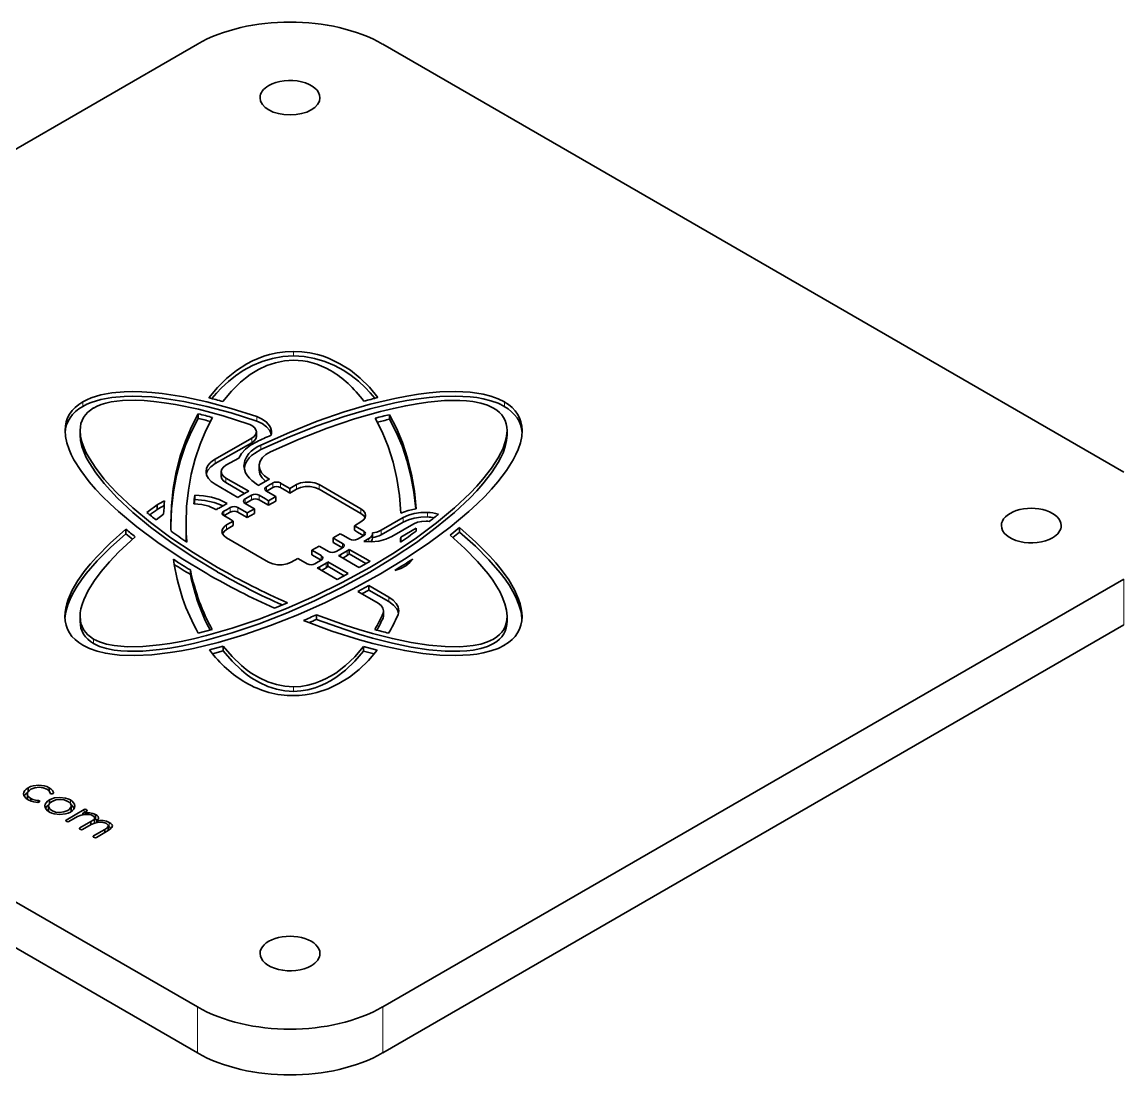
# Model space of a CAD drawing. Extents: x 319 to 941, y 145 to 775.
# Drawn here: x 764.3 to 823.1, y 529.7 to 586 of the extents above; entities that cross this region are included whole.
import ezdxf

# ---------------------------------------------------------------- set-up
doc = ezdxf.new("R2010")
doc.units = 0

msp = doc.modelspace()

# ---------------------------------------------------------------- linework, layer by layer
at = {"color": 7, "lineweight": 35}
for p, q in [((734.02, 561.949), (773.618, 584.811)), ((783.518, 584.811), (823.116, 561.949)), ((734.02, 556.233), (773.618, 533.372)), ((783.518, 533.372), (823.116, 556.233)), ((734.02, 553.784), (773.618, 530.922)), ((783.518, 530.922), (823.116, 553.784))]:
    msp.add_line(p, q, dxfattribs=at)
at = {"color": 7, "lineweight": 13, "ltscale": 0.006123}
for p, q in [((778.756, 568.399), (778.756, 568.154)), ((767.503, 565.705), (767.503, 565.46)), ((790.017, 565.701), (790.017, 565.456)), ((776.789, 564.914), (776.789, 564.669)), ((776.523, 563.757), (776.523, 563.512)), ((774.57, 562.646), (774.57, 562.401)), ((775.138, 561.629), (775.138, 561.384)), ((777.643, 561.365), (777.643, 561.121)), ((778.056, 561.365), (778.056, 561.121)), ((778.911, 561.28), (778.911, 561.035)), ((780.12, 561.28), (780.12, 561.035)), ((776.17, 560.515), (776.17, 560.27)), ((776.509, 560.71), (776.509, 560.465)), ((776.921, 560.71), (776.921, 560.465)), ((775.035, 559.859), (775.035, 559.614)), ((782.36, 559.987), (782.36, 559.742)), ((785.905, 559.795), (785.905, 559.551)), ((784.615, 559.519), (784.615, 559.274)), ((775.182, 559.128), (775.182, 558.883)), ((781.372, 558.14), (781.372, 557.895)), ((780.237, 557.485), (780.237, 557.24)), ((781.63, 557.745), (781.63, 557.5)), ((780.495, 557.081), (780.495, 556.836)), ((783.849, 555.273), (783.849, 555.028)), ((783.539, 554.405), (783.539, 554.16)), ((768.071, 553.03), (768.071, 552.786)), ((778.756, 550.478), (778.756, 550.233)), ((768.91, 543.235), (768.91, 542.99))]:
    msp.add_line(p, q, dxfattribs=at)
at = {"color": 7, "lineweight": 35, "ltscale": 0.006123}
for p, q in [((773.671, 565.063), (773.671, 564.818)), ((783.878, 565.016), (783.878, 564.771)), ((776.774, 564.097), (776.774, 563.852)), ((790.163, 564.166), (790.163, 563.922)), ((774.894, 561.96), (774.894, 561.715)), ((778.557, 561.076), (778.557, 560.831)), ((773.48, 560.723), (773.48, 560.478)), ((771.475, 560.195), (771.475, 559.951)), ((776.671, 559.987), (776.671, 559.742)), ((775.536, 559.332), (775.536, 559.087)), ((776.287, 559.766), (776.287, 559.521)), ((773.014, 559.036), (773.014, 558.792)), ((782.006, 559.085), (782.006, 558.84)), ((780.871, 558.43), (780.871, 558.185)), ((779.736, 557.774), (779.736, 557.53)), ((781.734, 557.821), (781.734, 557.576)), ((780.591, 557.162), (780.591, 556.917)), ((773.251, 556.719), (773.251, 556.474)), ((783.567, 554.54), (783.567, 554.295)), ((790.168, 554.244), (790.168, 553.999)), ((775.005, 552.643), (775.005, 552.398)), ((782.493, 552.635), (782.493, 552.39)), ((764.54, 544.752), (764.54, 544.507)), ((765.675, 544.096), (765.675, 543.851)), ((766.877, 544.122), (766.877, 543.877)), ((768.132, 543.469), (768.132, 543.224)), ((768.861, 543.047), (768.861, 542.802))]:
    msp.add_line(p, q, dxfattribs=at)
at = {"color": 7, "lineweight": 35, "ltscale": 0.006125}
for p, q in [((767.357, 564.171), (767.357, 563.926)), ((777.57, 564.216), (777.57, 563.971)), ((776.919, 562.289), (776.919, 562.044)), ((777.422, 560.421), (777.422, 560.176)), ((777.806, 560.642), (777.806, 560.397)), ((769.802, 558.898), (769.802, 558.653)), ((782.979, 558.677), (782.979, 558.432)), ((787.622, 558.983), (787.622, 558.738)), ((784.482, 558.472), (784.482, 558.227)), ((782.78, 555.89), (782.78, 555.645)), ((767.356, 554.232), (767.356, 553.987)), ((779.98, 554.324), (779.98, 554.079)), ((768.183, 543.655), (768.183, 543.41))]:
    msp.add_line(p, q, dxfattribs=at)
at = {"color": 7, "lineweight": 35, "ltscale": 0.056163}
for p, q in [((776.523, 563.757), (774.57, 562.646)), ((776.523, 563.512), (774.57, 562.401))]:
    msp.add_line(p, q, dxfattribs=at)
at = {"color": 7, "lineweight": 13, "ltscale": 0.006125}
for p, q in [((777.017, 563.395), (777.017, 563.15)), ((777.305, 561.17), (777.305, 560.925)), ((775.374, 560.055), (775.374, 559.81)), ((775.786, 560.055), (775.786, 559.81)), ((782.507, 558.796), (782.507, 558.551)), ((783.436, 558.838), (783.436, 558.593))]:
    msp.add_line(p, q, dxfattribs=at)
at = {"color": 7, "lineweight": 35, "ltscale": 0.01968}
msp.add_line((775.145, 562.314), (775.831, 562.701), dxfattribs=at)
at = {"color": 7, "lineweight": 35, "ltscale": 0.001859}
msp.add_line((776.111, 562.361), (776.107, 562.287), dxfattribs=at)
at = {"color": 7, "lineweight": 13, "ltscale": 0.003705}
msp.add_line((776.111, 562.361), (776.111, 562.213), dxfattribs=at)
at = {"color": 7, "lineweight": 35, "ltscale": 0.001159}
msp.add_line((776.919, 562.289), (776.921, 562.336), dxfattribs=at)
at = {"color": 7, "lineweight": 35, "ltscale": 0.000355648}
msp.add_line((774.894, 561.96), (774.895, 561.974), dxfattribs=at)
at = {"color": 7, "lineweight": 35, "ltscale": 0.035315}
for p, q in [((776.361, 560.923), (775.138, 561.629)), ((774.563, 561.297), (775.786, 560.591))]:
    msp.add_line(p, q, dxfattribs=at)
at = {"color": 7, "lineweight": 35, "ltscale": 0.002878}
msp.add_line((777.363, 561.519), (777.467, 561.57), dxfattribs=at)
at = {"color": 7, "lineweight": 35, "ltscale": 0.001702}
msp.add_line((777.467, 561.57), (777.408, 561.604), dxfattribs=at)
at = {"color": 7, "lineweight": 13, "ltscale": 0.001566}
msp.add_line((777.408, 561.604), (777.408, 561.541), dxfattribs=at)
at = {"color": 7, "lineweight": 35, "ltscale": 0.028765}
msp.add_line((776.134, 560.809), (775.138, 561.384), dxfattribs=at)
at = {"color": 7, "lineweight": 35, "ltscale": 0.002127}
msp.add_line((776.84, 561.276), (776.914, 561.234), dxfattribs=at)
at = {"color": 7, "lineweight": 35, "ltscale": 0.009786}
for p, q in [((777.024, 561.323), (777.363, 561.519)), ((778.395, 560.925), (778.056, 561.121)), ((777.26, 560.515), (776.921, 560.71)), ((777.26, 560.27), (776.921, 560.465)), ((777.305, 560.932), (777.643, 560.736)), ((774.74, 560.012), (775.079, 560.208)), ((776.125, 559.859), (775.786, 560.055)), ((775.035, 559.621), (775.374, 559.425)), ((781.372, 558.14), (781.033, 558.336)), ((781.372, 557.895), (781.033, 558.091)), ((781.417, 558.557), (781.756, 558.362)), ((780.237, 557.485), (779.898, 557.681)), ((779.147, 557.247), (779.486, 557.051))]:
    msp.add_line(p, q, dxfattribs=at)
at = {"color": 7, "lineweight": 35, "ltscale": 0.004893}
for p, q in [((777.474, 561.268), (777.305, 561.17)), ((777.474, 561.023), (777.305, 560.925)), ((777.643, 561.365), (777.474, 561.268)), ((777.643, 561.121), (777.474, 561.023)), ((776.339, 560.612), (776.17, 560.515)), ((776.339, 560.367), (776.17, 560.27)), ((776.509, 560.71), (776.339, 560.612)), ((776.509, 560.465), (776.339, 560.367)), ((775.204, 559.957), (775.035, 559.859)), ((775.374, 560.055), (775.204, 559.957)), ((775.374, 559.81), (775.204, 559.712)), ((775.204, 559.712), (775.035, 559.614)), ((782.168, 558.362), (782.338, 558.459)), ((781.033, 557.706), (781.203, 557.804)), ((781.203, 557.804), (781.372, 557.902)), ((779.898, 557.051), (780.068, 557.149)), ((780.068, 557.149), (780.237, 557.247))]:
    msp.add_line(p, q, dxfattribs=at)
at = {"color": 7, "lineweight": 35, "ltscale": 0.009785}
for p, q in [((778.395, 561.17), (778.056, 561.365)), ((775.89, 560.668), (776.229, 560.863)), ((776.125, 559.614), (775.786, 559.81)), ((776.17, 560.276), (776.509, 560.081)), ((780.237, 557.24), (779.898, 557.436)), ((780.282, 557.902), (780.621, 557.706)), ((781.63, 557.745), (781.291, 557.549)), ((780.495, 557.081), (780.156, 556.885))]:
    msp.add_line(p, q, dxfattribs=at)
at = {"color": 7, "lineweight": 35, "ltscale": 0.00468}
for p, q in [((778.557, 561.076), (778.395, 561.17)), ((776.287, 559.766), (776.125, 559.859)), ((777.422, 560.176), (777.26, 560.27)), ((776.287, 559.521), (776.125, 559.614)), ((782.168, 558.991), (782.006, 559.085)), ((782.168, 558.746), (782.006, 558.84)), ((779.898, 557.436), (779.736, 557.53))]:
    msp.add_line(p, q, dxfattribs=at)
at = {"color": 7, "lineweight": 35, "ltscale": 0.010212}
for p, q in [((778.911, 561.28), (778.557, 561.076)), ((778.911, 561.035), (778.557, 560.831)), ((775.536, 559.332), (775.182, 559.128)), ((782.006, 559.085), (782.36, 559.289)), ((775.536, 559.087), (775.182, 558.883))]:
    msp.add_line(p, q, dxfattribs=at)
at = {"color": 7, "lineweight": 35, "ltscale": 0.064672}
for p, q in [((782.36, 559.987), (780.12, 561.28)), ((782.36, 559.742), (780.12, 561.035))]:
    msp.add_line(p, q, dxfattribs=at)
at = {"color": 7, "lineweight": 35, "ltscale": 0.004679}
for p, q in [((777.422, 560.421), (777.26, 560.515)), ((777.643, 560.736), (777.806, 560.642)), ((778.557, 560.831), (778.395, 560.925)), ((781.255, 558.651), (781.417, 558.557)), ((781.033, 558.336), (780.871, 558.43)), ((781.033, 558.091), (780.871, 558.185)), ((779.898, 557.681), (779.736, 557.774))]:
    msp.add_line(p, q, dxfattribs=at)
at = {"color": 7, "lineweight": 35, "ltscale": 0.011063}
for p, q in [((777.806, 560.642), (777.422, 560.421)), ((777.806, 560.397), (777.422, 560.176)), ((776.671, 559.987), (776.287, 559.766)), ((776.671, 559.742), (776.287, 559.521)), ((780.871, 558.43), (781.255, 558.651))]:
    msp.add_line(p, q, dxfattribs=at)
at = {"color": 7, "lineweight": 35, "ltscale": 0.001913}
msp.add_line((774.57, 559.974), (774.637, 559.936), dxfattribs=at)
at = {"color": 7, "lineweight": 35, "ltscale": 0.001915}
msp.add_line((775.212, 560.268), (775.145, 560.306), dxfattribs=at)
at = {"color": 7, "lineweight": 13, "ltscale": 0.001631}
msp.add_line((775.145, 560.306), (775.145, 560.241), dxfattribs=at)
at = {"color": 7, "lineweight": 35, "ltscale": 0.004681}
for p, q in [((776.509, 560.081), (776.671, 559.987)), ((775.374, 559.425), (775.536, 559.332)), ((780.12, 557.996), (780.282, 557.902)), ((778.985, 557.341), (779.147, 557.247))]:
    msp.add_line(p, q, dxfattribs=at)
at = {"color": 7, "lineweight": 35, "ltscale": 0.012426}
msp.add_line((771.416, 559.396), (771.814, 559.693), dxfattribs=at)
at = {"color": 7, "lineweight": 35, "ltscale": 0.004192}
msp.add_line((773.014, 559.036), (773.015, 559.204), dxfattribs=at)
at = {"color": 7, "lineweight": 35, "ltscale": 0.034037}
msp.add_line((784.615, 559.519), (783.436, 558.838), dxfattribs=at)
at = {"color": 7, "lineweight": 35, "ltscale": 0.034038}
for p, q in [((784.615, 559.274), (783.436, 558.593)), ((784.011, 558.506), (785.19, 559.187))]:
    msp.add_line(p, q, dxfattribs=at)
at = {"color": 7, "lineweight": 35, "ltscale": 0.009787}
for p, q in [((782.507, 558.796), (782.168, 558.991)), ((782.507, 558.551), (782.168, 558.746))]:
    msp.add_line(p, q, dxfattribs=at)
at = {"color": 7, "lineweight": 35, "ltscale": 0.000637817}
msp.add_line((782.979, 558.702), (782.979, 558.677), dxfattribs=at)
at = {"color": 7, "lineweight": 35, "ltscale": 0.02404}
msp.add_line((785.315, 558.953), (784.482, 558.472), dxfattribs=at)
at = {"color": 7, "lineweight": 35, "ltscale": 0.00394}
msp.add_line((785.308, 558.796), (785.315, 558.953), dxfattribs=at)
at = {"color": 7, "lineweight": 35, "ltscale": 0.016163}
msp.add_line((787.622, 558.983), (787.121, 558.574), dxfattribs=at)
at = {"color": 7, "lineweight": 35, "ltscale": 0.064671}
msp.add_line((775.182, 558.43), (777.422, 557.136), dxfattribs=at)
at = {"color": 7, "lineweight": 35, "ltscale": 0.004895}
msp.add_line((782.338, 558.459), (782.507, 558.557), dxfattribs=at)
at = {"color": 7, "lineweight": 35, "ltscale": 0.007659}
msp.add_line((782.78, 558.4), (782.515, 558.247), dxfattribs=at)
at = {"color": 7, "lineweight": 13, "ltscale": 0.004309}
msp.add_line((782.78, 558.4), (782.78, 558.228), dxfattribs=at)
at = {"color": 7, "lineweight": 35, "ltscale": 0.002858}
msp.add_line((784.581, 558.284), (784.482, 558.227), dxfattribs=at)
at = {"color": 7, "lineweight": 35, "ltscale": 0.000246466}
msp.add_line((784.482, 558.227), (784.482, 558.217), dxfattribs=at)
at = {"color": 7, "lineweight": 35, "ltscale": 0.011062}
msp.add_line((779.736, 557.774), (780.12, 557.996), dxfattribs=at)
at = {"color": 7, "lineweight": 35, "ltscale": 0.028933}
msp.add_line((781.159, 557.489), (782.161, 556.911), dxfattribs=at)
at = {"color": 7, "lineweight": 13, "ltscale": 0.003404}
for p, q in [((781.291, 557.549), (781.291, 557.413)), ((780.156, 556.885), (780.156, 556.749))]:
    msp.add_line(p, q, dxfattribs=at)
at = {"color": 7, "lineweight": 35, "ltscale": 0.007065}
for p, q in [((781.63, 557.5), (781.386, 557.358)), ((780.495, 556.836), (780.251, 556.695))]:
    msp.add_line(p, q, dxfattribs=at)
at = {"color": 7, "lineweight": 35, "ltscale": 0.028931}
msp.add_line((782.736, 557.243), (781.734, 557.821), dxfattribs=at)
at = {"color": 7, "lineweight": 35, "ltscale": 0.025786}
msp.add_line((782.627, 557.061), (781.734, 557.576), dxfattribs=at)
at = {"color": 7, "lineweight": 35, "ltscale": 0.010211}
msp.add_line((778.631, 557.136), (778.985, 557.341), dxfattribs=at)
at = {"color": 7, "lineweight": 35, "ltscale": 0.031486}
msp.add_line((781.682, 556.532), (780.591, 557.162), dxfattribs=at)
at = {"color": 7, "lineweight": 35, "ltscale": 0.025219}
msp.add_line((781.465, 556.412), (780.591, 556.917), dxfattribs=at)
at = {"color": 7, "lineweight": 35, "ltscale": 0.00309}
msp.add_line((782.161, 556.911), (782.271, 556.855), dxfattribs=at)
at = {"color": 7, "lineweight": 35, "ltscale": 0.016594}
msp.add_line((782.271, 556.855), (782.846, 557.187), dxfattribs=at)
at = {"color": 7, "lineweight": 35, "ltscale": 0.030634}
msp.add_line((780.024, 556.826), (781.085, 556.213), dxfattribs=at)
at = {"color": 7, "lineweight": 35, "ltscale": 0.01681}
msp.add_line((782.78, 555.89), (782.19, 555.566), dxfattribs=at)
at = {"color": 7, "lineweight": 35, "ltscale": 0.030846}
for p, q in [((783.849, 555.273), (782.78, 555.89)), ((783.849, 555.028), (782.78, 555.645))]:
    msp.add_line(p, q, dxfattribs=at)
at = {"color": 7, "lineweight": 13, "ltscale": 0.061238}
msp.add_line((823.116, 553.784), (823.116, 556.233), dxfattribs=at)
at = {"color": 7, "lineweight": 35, "ltscale": 0.031273}
msp.add_line((782.19, 555.566), (783.274, 554.941), dxfattribs=at)
at = {"color": 7, "lineweight": 35, "ltscale": 0.010599}
msp.add_line((782.78, 555.645), (782.408, 555.44), dxfattribs=at)
at = {"color": 7, "lineweight": 35, "ltscale": 0.018899}
msp.add_line((777.739, 554.681), (778.439, 554.966), dxfattribs=at)
at = {"color": 7, "lineweight": 35, "ltscale": 0.019268}
msp.add_line((773.671, 553.345), (774.416, 553.545), dxfattribs=at)
at = {"color": 7, "lineweight": 35, "ltscale": 0.019062}
for p, q in [((775.005, 552.643), (774.268, 552.448)), ((783.229, 552.439), (782.493, 552.635))]:
    msp.add_line(p, q, dxfattribs=at)
at = {"color": 7, "lineweight": 35, "ltscale": 0.014927}
msp.add_line((775.005, 552.398), (774.428, 552.245), dxfattribs=at)
at = {"color": 7, "lineweight": 35, "ltscale": 0.014899}
msp.add_line((783.068, 552.236), (782.493, 552.39), dxfattribs=at)
at = {"color": 7, "lineweight": 35, "ltscale": 0.005342}
msp.add_line((764.581, 545.087), (764.581, 544.873), dxfattribs=at)
at = {"color": 7, "lineweight": 35, "ltscale": 0.004605}
msp.add_line((765.703, 545.087), (765.703, 544.902), dxfattribs=at)
at = {"color": 7, "lineweight": 35, "ltscale": 0.003383}
msp.add_line((764.719, 544.511), (764.719, 544.376), dxfattribs=at)
at = {"color": 7, "lineweight": 35, "ltscale": 0.000963163}
msp.add_line((765.871, 544.766), (765.833, 544.761), dxfattribs=at)
at = {"color": 7, "lineweight": 35, "ltscale": 0.000193444}
msp.add_line((765.937, 544.812), (765.938, 544.804), dxfattribs=at)
at = {"color": 7, "lineweight": 35, "ltscale": 0.000367737}
msp.add_line((765.937, 544.812), (765.937, 544.797), dxfattribs=at)
at = {"color": 7, "lineweight": 35, "ltscale": 0.002527}
msp.add_line((765.133, 544.402), (765.133, 544.301), dxfattribs=at)
at = {"color": 7, "lineweight": 35, "ltscale": 0.000548708}
msp.add_line((765.191, 544.354), (765.184, 544.333), dxfattribs=at)
at = {"color": 7, "lineweight": 35, "ltscale": 0.000344754}
msp.add_line((765.193, 544.368), (765.191, 544.354), dxfattribs=at)
at = {"color": 7, "lineweight": 35, "ltscale": 0.005429}
msp.add_line((765.716, 544.439), (765.716, 544.222), dxfattribs=at)
at = {"color": 7, "lineweight": 35, "ltscale": 0.027791}
msp.add_line((766.611, 543.36), (767.573, 543.916), dxfattribs=at)
at = {"color": 7, "lineweight": 13, "ltscale": 0.004646}
msp.add_line((766.834, 544.434), (766.834, 544.248), dxfattribs=at)
at = {"color": 7, "lineweight": 13, "ltscale": 0.004099}
msp.add_line((767.573, 543.916), (767.573, 543.752), dxfattribs=at)
at = {"color": 7, "lineweight": 35, "ltscale": 0.001105}
msp.add_line((767.679, 543.916), (767.718, 543.894), dxfattribs=at)
at = {"color": 7, "lineweight": 13, "ltscale": 0.002574}
msp.add_line((767.679, 543.916), (767.679, 543.813), dxfattribs=at)
at = {"color": 7, "lineweight": 13, "ltscale": 0.001471}
msp.add_line((767.718, 543.894), (767.718, 543.835), dxfattribs=at)
at = {"color": 7, "lineweight": 13, "ltscale": 0.001532}
msp.add_line((766.611, 543.36), (766.611, 543.299), dxfattribs=at)
at = {"color": 7, "lineweight": 35, "ltscale": 0.001167}
msp.add_line((766.651, 543.275), (766.611, 543.299), dxfattribs=at)
at = {"color": 7, "lineweight": 35, "ltscale": 0.013376}
msp.add_line((767.218, 543.544), (766.755, 543.277), dxfattribs=at)
at = {"color": 7, "lineweight": 35, "ltscale": 0.000126427}
msp.add_line((767.507, 543.723), (767.512, 543.721), dxfattribs=at)
at = {"color": 7, "lineweight": 35, "ltscale": 0.001939}
msp.add_line((767.507, 543.723), (767.507, 543.646), dxfattribs=at)
at = {"color": 7, "lineweight": 35, "ltscale": 0.001857}
msp.add_line((767.512, 543.721), (767.512, 543.647), dxfattribs=at)
at = {"color": 7, "lineweight": 35, "ltscale": 0.003559}
msp.add_line((767.716, 543.834), (767.592, 543.763), dxfattribs=at)
at = {"color": 7, "lineweight": 35, "ltscale": 0.001441}
msp.add_line((768.132, 543.436), (768.183, 543.41), dxfattribs=at)
at = {"color": 7, "lineweight": 35, "ltscale": 0.000127189}
msp.add_line((768.245, 543.31), (768.249, 543.307), dxfattribs=at)
at = {"color": 7, "lineweight": 35, "ltscale": 0.002153}
msp.add_line((768.245, 543.31), (768.245, 543.224), dxfattribs=at)
at = {"color": 7, "lineweight": 35, "ltscale": 0.002068}
msp.add_line((768.249, 543.307), (768.249, 543.225), dxfattribs=at)
at = {"color": 7, "lineweight": 35, "ltscale": 0.01706}
msp.add_line((767.346, 542.936), (767.937, 543.277), dxfattribs=at)
at = {"color": 7, "lineweight": 13, "ltscale": 0.001534}
for p, q in [((767.346, 542.936), (767.346, 542.874)), ((768.079, 542.512), (768.079, 542.451))]:
    msp.add_line(p, q, dxfattribs=at)
at = {"color": 7, "lineweight": 35, "ltscale": 0.001162}
msp.add_line((767.386, 542.851), (767.346, 542.874), dxfattribs=at)
at = {"color": 7, "lineweight": 35, "ltscale": 0.013375}
msp.add_line((767.954, 543.12), (767.49, 542.852), dxfattribs=at)
at = {"color": 7, "lineweight": 35, "ltscale": 0.004178}
for p, q in [((767.937, 543.277), (767.937, 543.11)), ((768.67, 542.854), (768.67, 542.686))]:
    msp.add_line(p, q, dxfattribs=at)
at = {"color": 7, "lineweight": 35, "ltscale": 0.017059}
msp.add_line((768.079, 542.512), (768.67, 542.854), dxfattribs=at)
at = {"color": 7, "lineweight": 35, "ltscale": 0.0181}
msp.add_line((768.851, 542.791), (768.224, 542.429), dxfattribs=at)
at = {"color": 7, "lineweight": 35, "ltscale": 0.001391}
msp.add_line((768.861, 543.015), (768.91, 542.99), dxfattribs=at)
at = {"color": 7, "lineweight": 35, "ltscale": 0.000135838}
msp.add_line((768.861, 542.797), (768.861, 542.802), dxfattribs=at)
at = {"color": 7, "lineweight": 35, "ltscale": 0.000689105}
msp.add_line((769.079, 543.042), (769.076, 543.014), dxfattribs=at)
at = {"color": 7, "lineweight": 35, "ltscale": 0.001103}
msp.add_line((768.117, 542.429), (768.079, 542.451), dxfattribs=at)
at = {"color": 7, "lineweight": 13, "ltscale": 0.061237}
for p, q in [((773.618, 530.922), (773.618, 533.372)), ((783.518, 530.922), (783.518, 533.372))]:
    msp.add_line(p, q, dxfattribs=at)
at = {"color": 7, "lineweight": 35}
for points in [[(778.756, 568.399), (778.318, 568.379), (777.888, 568.322), (777.468, 568.228), (777.165, 568.135), (776.869, 568.025), (776.566, 567.89), (776.27, 567.735), (775.712, 567.379), (775.184, 566.954), (774.69, 566.464), (774.231, 565.914)], [(778.756, 568.154), (778.184, 568.12), (777.627, 568.023), (777.087, 567.863), (776.565, 567.644), (776.063, 567.369), (775.662, 567.097), (775.277, 566.79), (774.909, 566.449), (774.646, 566.171), (774.393, 565.875)], [(783.266, 565.931), (782.809, 566.478), (782.316, 566.964), (781.791, 567.387), (781.235, 567.741), (780.652, 568.023), (780.35, 568.136), (780.042, 568.229), (779.623, 568.322), (779.194, 568.379), (778.756, 568.399)], [(783.104, 565.891), (782.852, 566.185), (782.589, 566.462), (782.223, 566.801), (781.84, 567.106), (781.441, 567.375), (780.942, 567.648), (780.422, 567.866), (779.884, 568.024), (779.328, 568.121), (778.756, 568.154)], [(774.983, 565.718), (775.437, 566.269), (775.926, 566.75), (776.182, 566.964), (776.445, 567.157), (776.88, 567.425), (777.33, 567.638), (777.795, 567.794), (778.27, 567.89), (778.756, 567.922)], [(776.789, 564.914), (775.424, 565.352), (774.12, 565.704), (772.888, 565.97), (771.736, 566.148), (771.181, 566.206), (770.651, 566.24), (770.167, 566.251), (769.709, 566.24), (769.057, 566.183), (768.469, 566.075), (767.95, 565.916), (767.717, 565.817), (767.503, 565.705)], [(790.017, 565.701), (789.679, 565.868), (789.301, 566.005), (788.883, 566.112), (788.544, 566.172), (788.186, 566.216), (787.411, 566.255), (786.563, 566.228), (786.01, 566.181), (785.433, 566.109), (784.813, 566.01), (784.17, 565.886), (782.849, 565.57), (781.461, 565.161), (780.019, 564.661), (778.533, 564.072), (777.017, 563.395)], [(776.789, 564.669), (775.424, 565.107), (774.12, 565.459), (772.888, 565.725), (771.736, 565.904), (771.181, 565.961), (770.651, 565.995), (770.167, 566.006), (769.709, 565.996), (769.057, 565.938), (768.469, 565.83), (767.95, 565.671), (767.717, 565.572), (767.503, 565.46)], [(768.078, 565.373), (768.266, 565.469), (768.475, 565.553), (768.734, 565.631), (769.018, 565.694), (769.618, 565.768), (770.296, 565.786), (770.78, 565.768), (771.294, 565.726), (771.854, 565.658), (772.443, 565.564), (773.673, 565.308), (774.989, 564.958), (776.376, 564.514)], [(790.017, 565.456), (789.679, 565.623), (789.301, 565.76), (788.883, 565.867), (788.544, 565.927), (788.186, 565.971), (787.411, 566.01), (786.563, 565.984), (786.01, 565.936), (785.433, 565.864), (784.813, 565.765), (784.17, 565.641), (782.849, 565.325), (781.461, 564.916), (780.019, 564.416), (778.533, 563.827), (777.017, 563.15)], [(777.533, 563.029), (779.055, 563.705), (780.554, 564.292), (782.01, 564.788), (783.405, 565.188), (784.089, 565.354), (784.75, 565.494), (785.356, 565.603), (785.937, 565.686), (786.826, 565.767), (787.631, 565.778), (787.999, 565.756), (788.342, 565.716), (788.759, 565.634), (789.126, 565.519), (789.442, 565.369)], [(773.671, 565.063), (773.3, 564.359), (772.978, 563.604), (772.707, 562.802), (772.492, 561.956), (772.334, 561.072), (772.238, 560.153), (772.205, 559.204)], [(773.671, 564.818), (773.305, 564.125), (772.986, 563.382), (772.718, 562.592), (772.503, 561.761), (772.344, 560.892), (772.244, 559.989), (772.205, 559.057)], [(773.015, 559.204), (773.048, 560.109), (773.143, 560.991), (773.296, 561.844), (773.505, 562.663), (773.766, 563.443), (774.076, 564.178), (774.43, 564.863)], [(777.57, 564.216), (777.535, 564.324), (777.481, 564.428), (777.317, 564.619), (777.085, 564.783), (776.789, 564.914)], [(777.57, 563.971), (777.535, 564.079), (777.481, 564.183), (777.317, 564.374), (777.085, 564.538), (776.789, 564.669)], [(783.119, 564.825), (783.489, 564.096), (783.809, 563.313), (784.073, 562.482), (784.279, 561.609), (784.422, 560.699), (784.497, 559.757)], [(785.3, 559.983), (785.212, 560.925), (785.059, 561.832), (784.846, 562.699), (784.576, 563.521), (784.252, 564.295), (783.878, 565.016)], [(785.284, 559.98), (785.185, 560.876), (785.027, 561.737), (784.815, 562.561), (784.551, 563.344), (784.237, 564.082), (783.878, 564.771)], [(766.552, 564.165), (766.576, 563.846), (766.647, 563.511), (766.765, 563.161), (766.883, 562.889), (767.027, 562.61), (767.389, 562.031), (767.848, 561.427), (768.18, 561.044), (768.548, 560.653), (768.959, 560.249), (769.405, 559.84), (770.392, 559.017), (771.51, 558.185), (772.755, 557.352), (774.121, 556.524)], [(774.696, 556.855), (773.395, 557.644), (772.203, 558.445), (771.124, 559.247), (770.166, 560.043), (769.337, 560.822), (768.973, 561.204), (768.643, 561.578), (768.19, 562.158), (767.831, 562.712), (767.688, 562.978), (767.57, 563.235), (767.452, 563.565), (767.381, 563.877), (767.357, 564.171)], [(774.696, 556.611), (773.395, 557.399), (772.203, 558.2), (771.124, 559.002), (770.166, 559.798), (769.337, 560.578), (768.973, 560.959), (768.643, 561.333), (768.19, 561.913), (767.831, 562.467), (767.688, 562.733), (767.57, 562.99), (767.452, 563.32), (767.381, 563.632), (767.357, 563.926)], [(776.774, 564.097), (776.744, 563.973), (776.659, 563.857), (776.523, 563.757)], [(776.531, 564.442), (776.685, 564.316), (776.766, 564.161)], [(790.163, 564.166), (790.139, 563.873), (790.068, 563.56), (789.95, 563.231), (789.832, 562.973), (789.689, 562.708), (789.33, 562.154), (788.877, 561.573), (788.547, 561.199), (788.183, 560.818), (787.354, 560.038), (786.396, 559.243), (785.317, 558.44), (784.124, 557.64), (782.824, 556.851)], [(790.163, 563.922), (790.139, 563.628), (790.068, 563.315), (789.95, 562.986), (789.832, 562.728), (789.689, 562.463), (789.33, 561.909), (788.877, 561.328), (788.547, 560.954), (788.183, 560.573), (787.354, 559.793), (786.396, 558.998), (785.317, 558.195), (784.124, 557.395), (782.824, 556.606)], [(783.406, 556.515), (784.77, 557.345), (786.013, 558.18), (787.13, 559.013), (788.115, 559.837), (788.562, 560.247), (788.973, 560.652), (789.34, 561.042), (789.671, 561.426), (790.13, 562.029), (790.492, 562.608), (790.636, 562.888), (790.754, 563.159), (790.872, 563.51), (790.944, 563.845), (790.967, 564.163)], [(775.831, 562.701), (775.974, 562.945), (776.182, 563.174), (776.454, 563.384), (776.789, 563.569)], [(777.017, 563.395), (776.818, 563.291), (776.641, 563.176), (776.496, 563.059), (776.373, 562.934), (776.241, 562.752), (776.153, 562.56), (776.111, 562.361)], [(776.774, 563.852), (776.744, 563.728), (776.659, 563.612), (776.523, 563.512)], [(777.017, 563.15), (776.664, 562.947), (776.517, 562.832), (776.392, 562.71), (776.259, 562.537), (776.167, 562.354), (776.116, 562.165)], [(776.921, 562.336), (776.974, 562.537), (777.097, 562.722), (777.285, 562.888), (777.533, 563.029)], [(774.57, 562.646), (774.427, 562.552), (774.307, 562.449), (774.185, 562.3), (774.11, 562.141), (774.084, 561.974)], [(774.57, 562.401), (774.343, 562.238), (774.183, 562.052), (774.13, 561.953), (774.097, 561.85)], [(774.895, 561.974), (774.924, 562.098), (775.008, 562.213), (775.145, 562.314)], [(776.107, 562.287), (776.129, 562.1), (776.193, 561.917), (776.297, 561.742), (776.402, 561.616), (776.527, 561.496), (776.84, 561.276)], [(777.408, 561.604), (777.199, 561.751), (777.046, 561.917), (776.952, 562.098), (776.919, 562.289)], [(774.084, 561.974), (774.115, 561.786), (774.207, 561.607), (774.358, 561.443), (774.563, 561.297)], [(775.138, 561.629), (775.008, 561.725), (774.924, 561.837), (774.894, 561.96)], [(775.138, 561.384), (775.008, 561.48), (774.924, 561.592), (774.894, 561.715)], [(777.258, 561.458), (777.073, 561.636), (776.959, 561.834), (776.919, 562.044)], [(777.305, 561.17), (777.238, 561.113), (777.216, 561.051)], [(777.216, 561.051), (777.238, 560.988), (777.305, 560.932)], [(780.12, 561.28), (779.898, 561.372), (779.646, 561.418), (779.384, 561.418), (779.132, 561.372), (778.911, 561.28)], [(780.12, 561.035), (779.898, 561.127), (779.646, 561.173), (779.384, 561.173), (779.132, 561.127), (778.911, 561.035)], [(775.145, 560.306), (774.787, 560.477), (774.382, 560.605), (773.942, 560.688), (773.48, 560.723)], [(774.977, 560.149), (774.759, 560.243), (774.525, 560.322), (774.019, 560.433), (773.48, 560.478)], [(776.17, 560.515), (776.103, 560.458), (776.081, 560.395)], [(776.081, 560.395), (776.103, 560.333), (776.17, 560.276)], [(773.435, 560.255), (773.853, 560.217), (774.237, 560.123), (774.57, 559.974)], [(775.035, 559.859), (774.968, 559.803), (774.946, 559.74)], [(782.609, 559.638), (782.581, 559.763), (782.498, 559.882), (782.36, 559.987)], [(784.497, 559.757), (784.874, 559.894), (785.3, 559.983)], [(785.905, 559.795), (785.549, 559.789), (785.207, 559.739), (784.892, 559.648), (784.615, 559.519)], [(774.946, 559.74), (774.968, 559.677), (775.035, 559.621)], [(782.582, 559.516), (782.499, 559.636), (782.36, 559.742)], [(782.36, 559.289), (782.498, 559.394), (782.581, 559.513), (782.609, 559.638)], [(785.905, 559.551), (785.549, 559.544), (785.207, 559.494), (784.892, 559.403), (784.615, 559.274)], [(785.19, 559.187), (785.379, 559.269), (785.602, 559.317), (785.846, 559.327)], [(769.802, 558.898), (768.954, 558.143), (768.228, 557.409), (767.913, 557.052), (767.629, 556.703), (767.242, 556.16), (766.939, 555.64), (766.721, 555.145), (766.644, 554.907), (766.589, 554.677), (766.555, 554.455), (766.544, 554.24)], [(769.802, 558.653), (768.98, 557.922), (768.273, 557.212), (767.683, 556.527), (767.427, 556.186), (767.203, 555.854), (767.02, 555.547), (766.866, 555.247), (766.704, 554.853), (766.597, 554.476), (766.548, 554.119)], [(775.182, 559.128), (775.044, 559.023), (774.961, 558.904), (774.933, 558.779)], [(774.933, 558.779), (774.961, 558.653), (775.044, 558.535), (775.182, 558.43)], [(775.182, 558.883), (775.043, 558.776), (774.96, 558.656)], [(782.596, 558.677), (782.574, 558.739), (782.507, 558.796)], [(782.979, 558.677), (782.966, 558.602), (782.928, 558.529), (782.865, 558.46), (782.78, 558.4)], [(790.962, 554.239), (790.952, 554.446), (790.921, 554.66), (790.864, 554.904), (790.782, 555.156), (790.56, 555.659), (790.25, 556.189), (789.854, 556.742), (789.563, 557.099), (789.24, 557.463), (788.495, 558.211), (787.622, 558.983)], [(790.958, 554.118), (790.908, 554.48), (790.8, 554.862), (790.634, 555.263), (790.475, 555.572), (790.284, 555.89), (790.058, 556.224), (789.799, 556.567), (789.195, 557.266), (788.468, 557.992), (787.622, 558.738)], [(767.356, 554.232), (767.367, 554.433), (767.401, 554.643), (767.463, 554.879), (767.55, 555.124), (767.788, 555.623), (768.117, 556.152), (768.485, 556.645), (768.922, 557.154), (769.426, 557.68), (769.846, 558.082), (770.304, 558.489)], [(781.461, 558.021), (781.439, 558.084), (781.372, 558.14)], [(781.372, 557.902), (781.439, 557.958), (781.461, 558.021)], [(782.515, 558.247), (782.912, 558.227), (783.307, 558.265), (783.68, 558.358), (784.011, 558.506)], [(782.979, 558.432), (782.953, 558.326), (782.878, 558.227)], [(787.121, 558.574), (787.911, 557.862), (788.589, 557.171), (789.149, 556.508), (789.394, 556.176), (789.605, 555.854), (789.772, 555.566), (789.909, 555.287), (790.052, 554.917), (790.139, 554.569), (790.168, 554.244)], [(780.326, 557.366), (780.304, 557.429), (780.237, 557.485)], [(782.824, 556.851), (781.359, 556.049), (779.873, 555.319), (778.385, 554.664), (776.914, 554.092), (775.48, 553.605), (774.102, 553.21), (773.415, 553.042), (772.751, 552.901), (772.157, 552.795), (771.588, 552.712), (770.7, 552.63), (769.895, 552.618), (769.526, 552.64), (769.182, 552.679), (768.762, 552.762), (768.391, 552.879), (768.071, 553.03)], [(777.422, 557.136), (777.644, 557.044), (777.896, 556.998), (778.158, 556.998), (778.41, 557.044), (778.631, 557.136)], [(780.237, 557.247), (780.304, 557.303), (780.326, 557.366)], [(784.165, 556.698), (784.486, 556.805), (784.758, 556.944), (784.973, 557.111), (785.123, 557.302)], [(767.503, 552.694), (767.86, 552.519), (768.263, 552.378), (768.709, 552.271), (769.071, 552.212), (769.454, 552.172), (770.284, 552.146), (771.189, 552.19), (772.163, 552.303), (772.777, 552.403), (773.41, 552.527), (774.73, 552.844), (776.109, 553.251), (777.533, 553.744), (778.989, 554.32), (780.462, 554.976), (781.939, 555.709), (783.406, 556.515)], [(782.824, 556.606), (781.359, 555.804), (779.873, 555.074), (778.385, 554.42), (776.914, 553.847), (775.48, 553.36), (774.102, 552.965), (773.415, 552.797), (772.751, 552.656), (772.157, 552.55), (771.588, 552.468), (770.7, 552.385), (769.895, 552.373), (769.526, 552.395), (769.182, 552.434), (768.762, 552.517), (768.391, 552.634), (768.071, 552.786)], [(781.085, 556.213), (781.386, 556.371), (781.682, 556.532)], [(784.375, 554.54), (784.341, 554.741), (784.24, 554.934), (784.075, 555.113), (783.849, 555.273)], [(783.274, 554.941), (783.435, 554.824), (783.534, 554.687), (783.567, 554.54)], [(784.362, 554.417), (784.328, 554.53), (784.273, 554.639), (784.1, 554.845), (783.849, 555.028)], [(779.287, 554.018), (780.803, 553.457), (782.276, 552.99), (782.992, 552.794), (783.69, 552.622), (784.701, 552.413), (785.663, 552.264), (786.569, 552.175), (787.412, 552.148), (788.185, 552.185), (788.543, 552.229), (788.881, 552.289), (789.299, 552.395), (789.679, 552.531), (790.017, 552.699)], [(789.442, 553.03), (789.126, 552.88), (788.76, 552.764), (788.348, 552.682), (788.009, 552.641), (787.647, 552.619), (786.856, 552.628), (785.985, 552.705), (785.042, 552.848), (784.038, 553.056), (782.981, 553.325), (782.253, 553.537), (781.508, 553.775), (779.98, 554.324)], [(789.442, 552.786), (789.126, 552.635), (788.76, 552.519), (788.348, 552.437), (788.009, 552.396), (787.647, 552.374), (786.856, 552.383), (785.985, 552.46), (785.042, 552.603), (784.038, 552.811), (782.981, 553.08), (782.253, 553.292), (781.508, 553.53), (779.98, 554.079)], [(778.756, 550.478), (778.296, 550.508), (777.838, 550.598), (777.384, 550.746), (776.938, 550.951), (776.502, 551.21), (776.235, 551.4), (775.975, 551.609), (775.474, 552.088), (775.005, 552.643)], [(778.756, 550.233), (778.296, 550.263), (777.838, 550.353), (777.384, 550.501), (776.938, 550.706), (776.502, 550.965), (776.235, 551.155), (775.975, 551.364), (775.474, 551.843), (775.005, 552.398)], [(778.749, 550.005), (779.066, 550.017), (779.38, 550.048), (779.694, 550.1), (780.003, 550.172), (780.605, 550.372), (781.185, 550.646), (781.741, 550.992), (782.269, 551.408), (782.766, 551.891), (783.229, 552.439)], [(782.493, 552.635), (782.027, 552.087), (781.531, 551.612), (781.01, 551.214), (780.739, 551.045), (780.465, 550.897), (780.188, 550.771), (779.907, 550.667), (779.527, 550.563), (779.143, 550.499), (778.756, 550.478)], [(782.493, 552.39), (782.027, 551.842), (781.531, 551.367), (781.01, 550.969), (780.739, 550.8), (780.465, 550.652), (780.188, 550.526), (779.907, 550.422), (779.527, 550.318), (779.143, 550.254), (778.756, 550.233)], [(764.337, 544.765), (764.352, 544.849), (764.396, 544.931), (764.472, 545.011), (764.581, 545.087)], [(764.581, 545.087), (764.71, 545.149), (764.851, 545.192), (765.147, 545.226), (765.44, 545.19), (765.578, 545.147), (765.703, 545.087)], [(765.578, 545.009), (765.382, 545.085), (765.161, 545.111), (764.937, 545.084), (764.729, 545.001)], [(765.703, 545.087), (765.815, 545.007), (765.884, 544.931), (765.921, 544.863), (765.937, 544.812)], [(764.583, 544.44), (764.478, 544.512), (764.401, 544.591), (764.354, 544.675), (764.337, 544.765)], [(764.729, 545.001), (764.646, 544.943), (764.587, 544.882), (764.552, 544.818), (764.54, 544.752)], [(764.54, 544.752), (764.552, 544.688), (764.585, 544.625), (764.719, 544.511)], [(764.719, 544.511), (764.832, 544.459), (765.049, 544.409), (765.133, 544.402)], [(765.716, 544.439), (765.841, 544.499), (765.98, 544.54), (766.277, 544.571), (766.572, 544.536), (766.709, 544.493), (766.834, 544.434)], [(765.938, 544.804), (765.93, 544.786), (765.917, 544.776), (765.871, 544.766)], [(765.099, 544.299), (764.877, 544.329), (764.733, 544.371), (764.583, 544.44)], [(765.133, 544.402), (765.175, 544.393), (765.187, 544.385), (765.193, 544.368)], [(765.478, 544.111), (765.492, 544.198), (765.536, 544.284), (765.61, 544.365), (765.716, 544.439)], [(765.715, 543.786), (765.613, 543.858), (765.538, 543.938), (765.493, 544.022), (765.478, 544.111)], [(765.864, 544.353), (765.783, 544.296), (765.724, 544.234), (765.689, 544.169), (765.675, 544.096)], [(765.675, 544.096), (765.715, 543.974), (765.77, 543.914), (765.845, 543.861), (766.039, 543.787), (766.262, 543.764), (766.489, 543.792), (766.695, 543.873)], [(766.877, 544.122), (766.867, 544.185), (766.835, 544.247), (766.78, 544.306), (766.706, 544.358), (766.511, 544.433), (766.291, 544.458), (766.066, 544.432), (765.864, 544.353)], [(766.695, 543.873), (766.775, 543.929), (766.831, 543.99), (766.865, 544.054), (766.877, 544.122)], [(766.834, 544.434), (766.936, 544.362), (767.011, 544.282), (767.057, 544.198), (767.074, 544.104)], [(767.074, 544.104), (767.06, 544.021), (767.019, 543.94), (766.948, 543.86), (766.844, 543.787)], [(766.844, 543.787), (766.716, 543.727), (766.575, 543.684), (766.275, 543.65), (765.977, 543.684), (765.84, 543.727), (765.715, 543.786)], [(768.03, 543.591), (767.943, 543.63), (767.842, 543.654), (767.623, 543.661), (767.406, 543.622), (767.218, 543.544)], [(767.512, 543.721), (767.675, 543.747), (767.858, 543.744), (768.034, 543.714), (768.183, 543.655)], [(767.937, 543.277), (768.047, 543.348), (768.119, 543.424), (768.132, 543.469)], [(768.132, 543.469), (768.124, 543.505), (768.092, 543.547), (768.03, 543.591)], [(768.183, 543.655), (768.267, 543.598), (768.32, 543.541), (768.345, 543.467)], [(768.345, 543.467), (768.334, 543.416), (768.245, 543.31)], [(768.249, 543.307), (768.409, 543.33), (768.586, 543.326), (768.759, 543.296), (768.91, 543.235)], [(768.759, 543.17), (768.672, 543.209), (768.574, 543.233), (768.359, 543.239), (768.142, 543.199), (767.954, 543.12)], [(768.67, 542.854), (768.785, 542.929), (768.852, 543.007), (768.861, 543.047)], [(768.861, 543.047), (768.85, 543.088), (768.818, 543.129), (768.759, 543.17)], [(769.076, 543.014), (769.051, 542.959), (769.006, 542.904), (768.851, 542.791)], [(768.91, 543.235), (769.004, 543.17), (769.06, 543.106), (769.079, 543.042)]]:
    msp.add_lwpolyline(points, dxfattribs=at)
for centre, radius, start, end in [((769.777, 547.276), 19.163, 74.23505, 76.55759), ((788.865, 542.948), 23.655, 103.69122, 105.57266), ((769.097, 546.198), 19.412, 74.05265, 76.3696), ((769.505, 547.541), 17.773, 74.30461, 76.44222), ((776.167, 563.871), 0.676, 57.45673, 71.96425), ((789.511, 541.057), 24.612, 103.23005, 105.05251), ((789.942, 539.069), 26.408, 103.27495, 104.71132), ((776.511, 564.097), 0.263, 0.04845, 13.98179), ((790.845, 533.665), 33.043, 113.71615, 115.17635), ((777.103, 564.094), 0.485, 338.69328, 359.4933), ((777.136, 564.089), 0.452, 0.13774, 16.32941), ((777.233, 560.951), 0.427, 119.29238, 138.45515), ((777.85, 560.971), 0.446, 62.38779, 117.6128), ((777.85, 560.726), 0.446, 62.38779, 117.6128), ((773.141, 557.661), 3.033, 114.86716, 123.31546), ((793.468, 558.518), 21.685, 174.98801, 176.89283), ((778.454, 560.016), 5.024, 171.91376, 177.27647), ((778.679, 559.745), 5.25, 171.97457, 174.43638), ((776.203, 560.141), 0.613, 120.70903, 132.74007), ((776.701, 559.983), 1, 109.86063, 118.20275), ((776.715, 560.316), 0.446, 62.38779, 117.6128), ((776.715, 560.071), 0.446, 62.38779, 117.6128), ((781.571, 545.791), 17.59, 125.02435, 127.25489), ((779.915, 570.527), 14.005, 230.05229, 232.64116), ((784.987, 540.806), 23.432, 125.21334, 126.41407), ((773.159, 557.384), 3.069, 115.36343, 123.27564), ((775.053, 559.485), 0.614, 120.71474, 132.73038), ((775.551, 559.327), 1, 109.86063, 118.20275), ((775.58, 559.661), 0.446, 62.38779, 117.6128), ((775.58, 559.416), 0.446, 62.38779, 117.6128), ((785.829, 557.398), 2.398, 73.90504, 88.20411), ((779.288, 559.123), 7.083, 179.34183, 182.61226), ((785.835, 558.452), 0.875, 78.59951, 89.28617), ((785.805, 556.932), 2.621, 79.91728, 87.81763), ((777.592, 570.281), 13.827, 307.49141, 310.07878), ((782.581, 573.734), 19.767, 229.72344, 231.05302), ((779.237, 569.943), 14.526, 229.4956, 232.04587), ((785.256, 576.59), 22.06, 233.75021, 236.43456), ((780.416, 559.033), 7.403, 179.97058, 186.39201), ((780.47, 558.789), 7.456, 179.98486, 184.34315), ((782.43, 558.708), 0.169, 297.02628, 349.12905), ((782.984, 558.693), 0.0104, 117.82884, 182.18904), ((783.008, 558.696), 0.0344, 185.43066, 213.88245), ((782.885, 559.865), 1.166, 274.59412, 298.18359), ((773.016, 575.492), 20.733, 303.52725, 306.35996), ((773.359, 575.914), 22.326, 308.53063, 309.70597), ((781.962, 558.756), 0.446, 242.38779, 297.6128), ((782.885, 559.62), 1.166, 274.59412, 298.18359), ((787.625, 558.159), 3.158, 174.30318, 179.09767), ((780.827, 558.101), 0.446, 242.38779, 297.6128), ((780.819, 558.43), 1, 289.86062, 298.20276), ((781.317, 558.272), 0.613, 300.70903, 312.74007), ((781.317, 558.027), 0.613, 300.70903, 312.74007), ((798.145, 597.595), 47.86, 237.36887, 238.65833), ((797.109, 595.681), 45.895, 237.39805, 238.6789), ((793.355, 589.177), 37.321, 240.00232, 246.44341), ((779.692, 557.446), 0.446, 242.38779, 297.6128), ((779.684, 557.766), 1, 289.86062, 298.20276), ((780.336, 557.369), 0.329, 298.9835, 320.98101), ((780.336, 557.124), 0.329, 298.9835, 320.98101), ((783.082, 557.79), 0.648, 237.69806, 248.64674), ((769.829, 580.495), 27.782, 301.0672, 303.4032), ((793.331, 589.774), 38.401, 239.98378, 246.04493), ((793.372, 588.964), 37.357, 240.00463, 245.95466), ((783.222, 554.541), 0.345, 336.67927, 359.75012), ((783.745, 554.544), 0.631, 335.86708, 359.67273), ((769.891, 576.228), 24.115, 292.92951, 294.72919), ((772.189, 570.876), 18.516, 293.54239, 294.88309), ((774.993, 558.227), 9.363, 329.94027, 335.90398), ((776.165, 557.411), 8.059, 331.01312, 336.21118), ((783.222, 554.297), 0.345, 336.67927, 359.75012), ((776.079, 557.93), 9.011, 329.38461, 336.14385), ((794.31, 594.207), 42.188, 254.58639, 255.62196), ((764.801, 544.388), 0.502, 119.20075, 149.51294), ((764.73, 544.508), 0.19, 180.0644, 193.74243), ((765.428, 544.704), 0.34, 34.08012, 63.86238), ((765.349, 544.679), 0.418, 16.42659, 30.839), ((765.413, 544.31), 0.605, 48.03778, 56.79453), ((765.93, 543.762), 0.481, 119.38981, 151.71513), ((766.621, 543.753), 0.482, 28.41916, 58.6401), ((767.626, 543.833), 0.0985, 57.4457, 122.5543), ((767.704, 543.855), 0.0402, 13.84514, 70.71597), ((765.873, 543.851), 0.197, 179.97178, 192.57441), ((766.625, 543.319), 0.0428, 109.24171, 165.60815), ((766.625, 543.34), 0.0427, 194.12543, 250.85193), ((766.67, 543.878), 0.208, 337.02597, 359.66296), ((767.362, 544.15), 0.45, 288.79858, 300.73426), ((767.701, 543.876), 0.0438, 289.02602, 345.01901), ((767.909, 542.915), 0.566, 48.9897, 60.97453), ((766.702, 543.358), 0.0971, 238.52055, 303.13274), ((767.36, 542.895), 0.0425, 109.20457, 166.0381), ((767.36, 542.916), 0.043, 194.34294, 250.73166), ((767.437, 542.934), 0.0972, 238.38385, 303.08278), ((768.044, 543.225), 0.0877, 339.53863, 359.60837), ((768.63, 542.484), 0.579, 48.13415, 61.05339), ((768.093, 542.471), 0.0425, 109.20457, 166.0381), ((768.094, 542.492), 0.043, 194.34294, 250.73166), ((768.171, 542.513), 0.0991, 237.67578, 302.32422)]:
    msp.add_arc(centre, radius, start, end, dxfattribs=at)
for centre, major_axis, ratio, start_param, end_param in [((778.568, 581.953), (7, 0), 0.57735, 0.785398, 2.356194), ((778.568, 581.953), (1.6, 0), 0.57735, 6.283185, 8.63938), ((778.568, 581.953), (1.6, 0), 0.57735, 2.356194, 3.141593), ((778.568, 581.953), (1.6, 0), 0.57735, 3.141593, 6.283185), ((779.157, 558.591), (0.567, -9.325), 0.606927, 2.759958, 3.112248), ((779.534, 561.198), (1.287, -6.656), 0.682073, 2.181808, 2.607349), ((782.958, 557.548), (16.263, -7.315), 0.295724, 2.93156, 3.273873), ((774.306, 557.435), (16.518, 7.425), 0.293214, 6.152165, 6.491598), ((783.142, 557.216), (16.447, -7.403), 0.294046, 2.932828, 3.251836), ((781.33, 557.777), (13.833, -7.011), 0.280825, 2.960345, 3.282973), ((776.19, 557.773), (13.833, 7.011), 0.280825, 6.141805, 6.464433), ((774.118, 557.101), (16.706, 7.514), 0.291545, 6.17399, 6.490337), ((818.166, 559.091), (1.6, 0), 0.57735, 6.283185, 9.424778), ((818.166, 559.091), (1.6, 0), 0.57735, 3.141593, 5.497787), ((818.166, 559.091), (1.6, 0), 0.57735, 5.497787, 6.283185), ((780.129, 559.901), (-1.314, -10.271), 0.76134, 5.065341, 5.497862), ((781.208, 561.188), (-2.63, -10.982), 0.7096, 5.293485, 5.636822), ((781.159, 560.904), (-2.567, -10.942), 0.709314, 5.288082, 5.606504), ((782.48, 560.544), (15.797, 6.993), 0.300951, 3.009148, 3.357826), ((779.397, 559.788), (11.894, 6.19), 0.302155, 2.985623, 3.331854), ((779.397, 559.543), (11.894, 6.19), 0.302155, 2.985623, 3.331854), ((777.743, 559.866), (12.283, -6.247), 0.299453, 6.090796, 6.434348), ((777.743, 559.621), (12.283, -6.247), 0.299453, 6.090796, 6.434348), ((776.113, 560.17), (14.704, -6.634), 0.31173, 6.064209, 6.422926), ((778.105, 558.252), (0.794, -8.176), 0.708198, 5.430776, 5.814704), ((782.415, 576.363), (-4.506, -26.287), 0.429098, 6.125989, 6.356603), ((772.191, 551.619), (-6.428, -6.843), 0.072969, 6.247587, 6.371534), ((760.686, 547.278), (4.495, -2.952), 0.089137, 6.142933, 6.300332), ((778.568, 536.229), (1.6, 0), 0.57735, 0, 3.141593), ((778.568, 536.229), (1.6, 0), 0.57735, 3.141593, 5.497787), ((778.568, 536.229), (1.6, 0), 0.57735, 5.497787, 6.283185), ((778.568, 536.229), (7, 0), 0.57735, 3.926991, 5.497787), ((778.568, 533.78), (7, 0), 0.57735, 3.926991, 5.497787)]:
    msp.add_ellipse(centre, major_axis=major_axis, ratio=ratio, start_param=start_param, end_param=end_param, dxfattribs=at)

doc.saveas('drawing.dxf')
